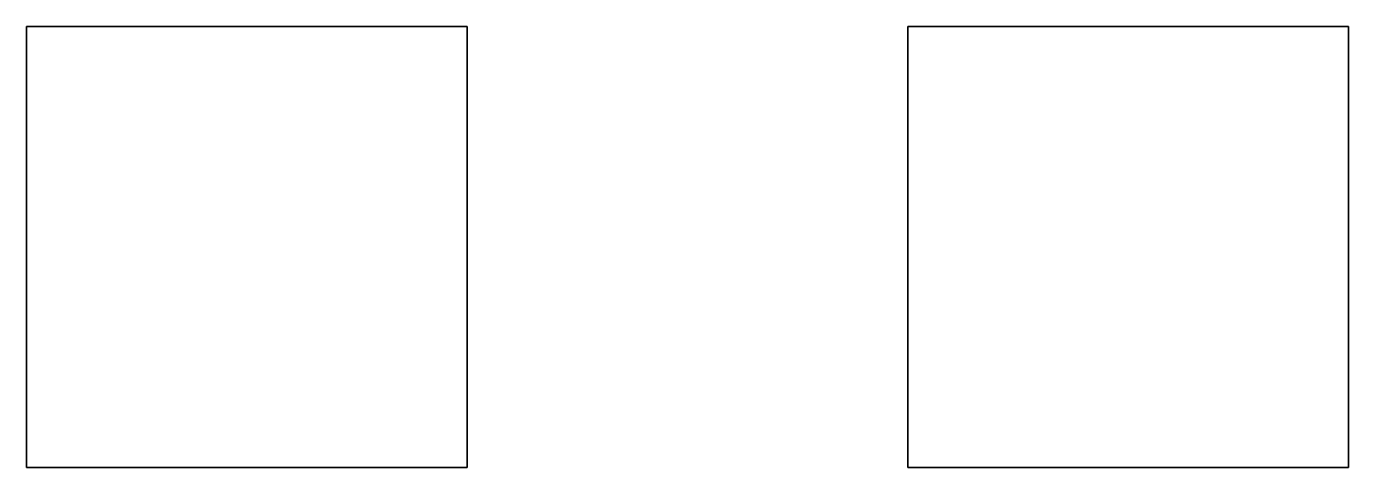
# Model space of a CAD drawing. Header units: millimetres. Extents: x -9 to 9, y -7 to 105.
# Drawn here: x 0 to 3, y 104.21 to 105.21 of the extents above.
import ezdxf

# ---------------------------------------------------------------- set-up
doc = ezdxf.new("R2010")
doc.units = ezdxf.units.MM
doc.header["$MEASUREMENT"] = 0

msp = doc.modelspace()

# ---------------------------------------------------------------- linework, layer by layer
for points in [[(1, 105.21, 1), (1, 105.21), (0, 105.21), (0, 105.21, 1)], [(1, 105.21), (1, 104.21), (0, 104.21), (0, 105.21)], [(0, 105.21), (0, 104.21), (0, 104.21, 1), (0, 105.21, 1)], [(0, 105.21, 1), (0, 104.21, 1), (1, 104.21, 1), (1, 105.21, 1)], [(1, 104.21, 1), (1, 104.21), (1, 105.21), (1, 105.21, 1)], [(3, 105.21), (3, 104.21), (2, 104.21), (2, 105.21)], [(2, 105.21), (2, 104.21), (3, 104.21), (3, 105.21)], [(0, 104.21, 1), (0, 104.21), (1, 104.21), (1, 104.21, 1)]]:
    msp.add_3dface(points)

doc.saveas('drawing.dxf')
